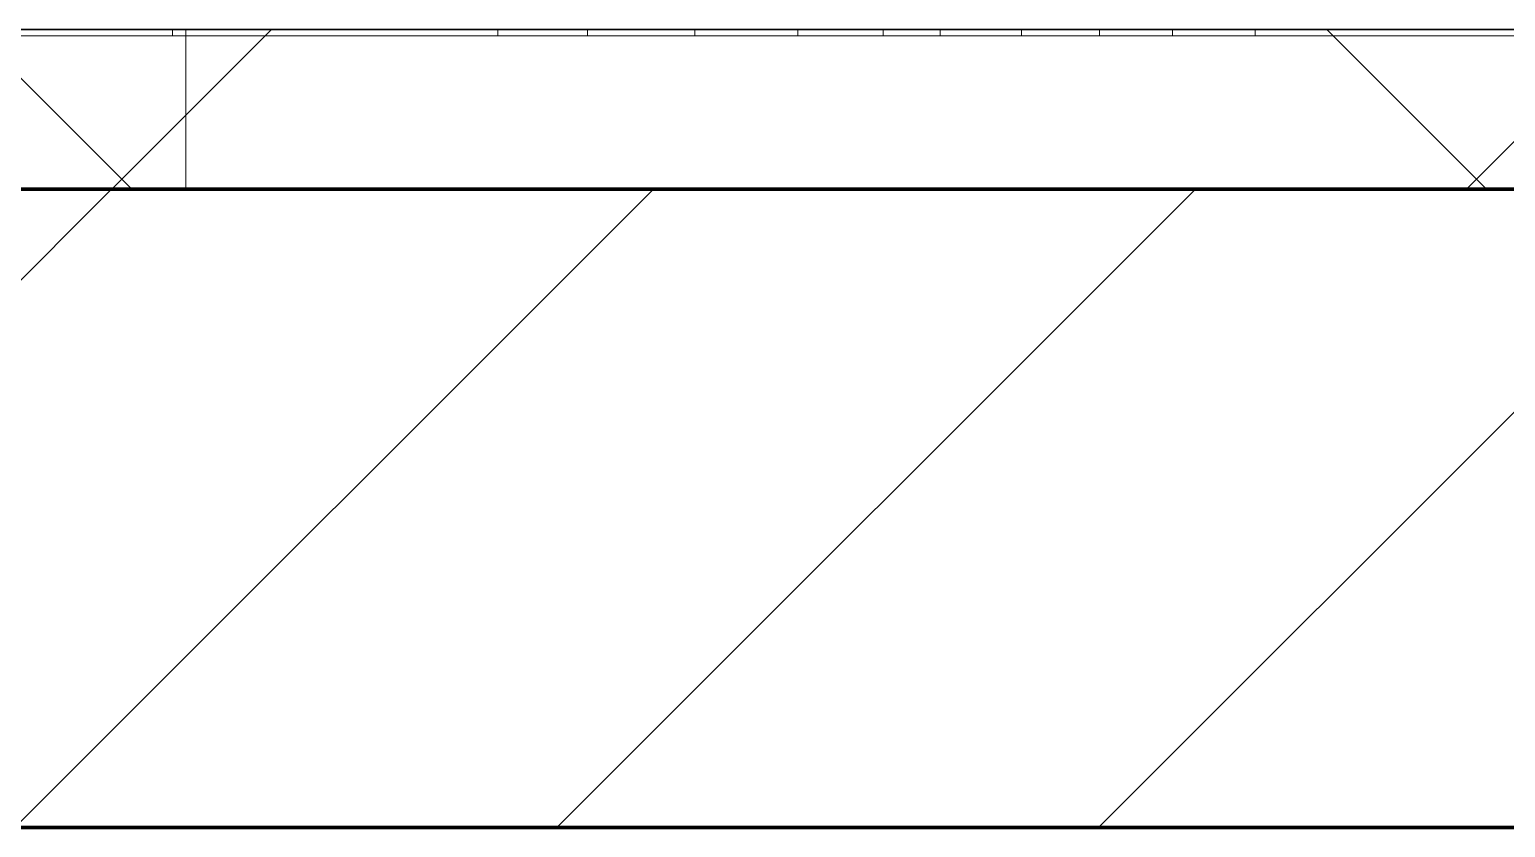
# Model space of a CAD drawing. Header units: millimetres. Extents: x -920231 to -841213, y -17301 to 22361.
# Drawn here: x -884831.4 to -884369.1, y -14415.8 to -14165.8 of the extents above; entities that cross this region are included whole.
import ezdxf

# ---------------------------------------------------------------- set-up
doc = ezdxf.new("R2010")
doc.units = ezdxf.units.MM
for name, color, linetype, lineweight in [('A-GLAZ-CURT', 2, 'Continuous', 9), ('A-WALL', 5, 'Continuous', 35), ('A-WALL-FNSH', 2, 'Continuous', 35), ('A-WALL-PATT', 1, 'Continuous', 35)]:
    doc.layers.add(name, color=color, linetype=linetype, lineweight=lineweight)

# ---------------------------------------------------------------- blocks, each defined once
blk = doc.blocks.new('PPLS-PP19_Custom Tile Pattern - Custom Tile Pattern-V18-4230-01 ENLARGED MULTI-PURPOSE LEVEL - REFLECTED CEILING PLAN - SHEET 1')
at = {"layer": 'A-GLAZ-CURT'}
for p, q in [((230.06, 0), (300, 0)), ((295.8, 0), (300, 0)), ((295.8, -2), (295.8, 0)), ((300, 0), (300, -2)), ((-300, -2), (300, -2)), ((300, -2), (295.8, -2)), ((300, -2), (300, -50)), ((300, -50), (-300, -50))]:
    blk.add_line(p, q, dxfattribs=at)
for points, knots in [([(300, 0), (286.53, 0), (254.22, 0), (207.11, 0), (177.41, 0), (159.34, 0), (158.33, 0), (158.3, 0)], [-285.253232, -285.253232, -285.253232, -285.253232, -244.693688, -187.987675, -143.776725, -129.632772, -123.352749, -123.352749, -123.352749, -123.352749]), ([(300, 0), (288.22, 0), (262, 0), (230.48, 0), (220, 0), (219.04, 0)], [-12528.858583, -12528.858583, -12528.858583, -12528.858583, -11905.454923, -11162.864862, -10859.773777, -10859.773777, -10859.773777, -10859.773777]), ([(284.78, 0), (284.83, 0), (285.23, 0), (287.47, 0), (293.59, 0), (297.76, 0), (300, 0)], [-4096.535135, -4096.535135, -4096.535135, -4096.535135, -4053.389046, -3959.664717, -3862.421465, -3746.95702, -3746.95702, -3746.95702, -3746.95702]), ([(295.8, 0), (294.18, 0), (290.94, 0), (286.68, 0), (285.79, 0)], [-4679.165325, -4679.165325, -4679.165325, -4679.165325, -4358.271401, -4213.061173, -4213.061173, -4213.061173, -4213.061173])]:
    blk.add_open_spline(points, degree=3, knots=knots, dxfattribs=at)
blk = doc.blocks.new('PPLS-PP19_Custom Tile Pattern - Custom Tile Pattern-V19-4230-01 ENLARGED MULTI-PURPOSE LEVEL - REFLECTED CEILING PLAN - SHEET 1')
at = {"layer": 'A-GLAZ-CURT'}
for p, q in [((-300, 0), (-202.31, 0)), ((-300, -2), (-300, 0)), ((-293.07, 0), (-289.41, 0)), ((-289.41, 0), (-293.07, 0)), ((-288.84, 0), (-275.75, 0)), ((-275.75, 0), (-288.84, 0)), ((-222.32, 0), (-217.01, 0)), ((-217.01, 0), (-222.32, 0)), ((-216.25, 0), (-205, 0)), ((-205, 0), (-216.25, 0)), ((-202.31, 0), (-202.31, -2)), ((-174.21, 0), (-140.66, 0)), ((-174.21, -2), (-174.21, 0)), ((-140.66, 0), (-140.66, -2)), ((-108.4, 0), (-81.66, 0)), ((-108.4, -2), (-108.4, 0)), ((-81.66, 0), (-81.66, -2)), ((-63.81, 0), (-38.36, 0)), ((-63.81, -2), (-63.81, 0)), ((-38.36, 0), (-38.36, -2)), ((-13.88, 0), (9.01, 0)), ((-13.88, -2), (-13.88, 0)), ((9.01, 0), (9.01, -2)), ((34.85, 0), (139.22, 0)), ((34.85, -2), (34.85, 0)), ((-300, -2), (300, -2)), ((-300, -50), (-300, -2)), ((-202.31, -2), (-300, -2)), ((-140.66, -2), (-174.21, -2)), ((-81.66, -2), (-108.4, -2)), ((-38.36, -2), (-63.81, -2)), ((9.01, -2), (-13.88, -2)), ((139.22, -2), (34.85, -2)), ((300, -50), (-300, -50))]:
    blk.add_line(p, q, dxfattribs=at)
at = {"layer": 'A-GLAZ-CURT', "flags": 128}
for points in [[(-300, 0), (-291.7, 0), (-283.58, 0), (-275.62, 0), (-267.8, 0), (-260.12, 0), (-252.56, 0), (-245.12, 0), (-237.77, 0), (-230.5, 0), (-223.32, 0), (-216.98, 0)], [(-174.21, 0), (-178.96, 0), (-183.97, 0), (-189.27, 0), (-194.85, 0), (-200.68, 0), (-206.74, 0), (-213.02, 0), (-219.49, 0), (-226.14, 0), (-232.95, 0), (-239.91, 0), (-247.01, 0), (-254.25, 0), (-261.61, 0), (-269.09, 0), (-276.68, 0), (-284.36, 0), (-292.14, 0), (-300, 0)], [(-216.2, 0), (-209.18, 0), (-202.31, 0)]]:
    blk.add_lwpolyline(points, dxfattribs=at)
at = {"layer": 'A-GLAZ-CURT'}
for points in [[(-300, 0), (-296.25, 0), (-292.51, 0), (-288.81, 0)], [(-289.1, 0), (-292.69, 0), (-296.33, 0), (-300, 0)], [(-148.23, 0), (-147.31, 0), (-146.21, 0), (-145.16, 0)], [(-145.56, 0), (-146.23, 0), (-146.71, 0), (-146.95, 0)], [(-137.88, 0), (-140.56, 0), (-143.24, 0), (-144.92, 0)], [(-144.53, 0), (-143.07, 0), (-141.23, 0), (-138.62, 0)], [(-39.84, 0), (-39.08, 0), (-38.11, 0), (-37.36, 0)], [(76.63, 0), (75, 0), (73.04, 0), (70.96, 0)], [(80.35, 0), (79.57, 0), (78.27, 0), (76.63, 0)], [(84.06, 0), (83.48, 0), (82.41, 0), (81.72, 0)]]:
    blk.add_open_spline(points, degree=3, dxfattribs=at)
for points, knots in [([(-216.98, 0), (-237.17, 0), (-260.51, 0), (-287.09, 0), (-288.81, 0)], [-15069.72529, -15069.72529, -15069.72529, -15069.72529, -13729.592194, -13637.391862, -13637.391862, -13637.391862, -13637.391862]), ([(-288.02, 0), (-276.85, 0), (-233.49, 0), (-184.21, 0), (-151.15, 0), (-140.66, 0)], [-5108.332465, -5108.332465, -5108.332465, -5108.332465, -4502.809032, -2700.551212, -1671.606487, -1671.606487, -1671.606487, -1671.606487]), ([(-217.46, 0), (-223.86, 0), (-236, 0), (-255.22, 0), (-262.59, 0), (-264.9, 0), (-265.4, 0)], [-1195.397769, -1195.397769, -1195.397769, -1195.397769, -858.079193, -543.655514, -208.940337, 0, 0, 0, 0]), ([(-258.6, 0), (-257.91, 0), (-254.26, 0), (-241.25, 0), (-227.53, 0), (-218.86, 0), (-217.07, 0)], [-5722.54675, -5722.54675, -5722.54675, -5722.54675, -5657.471696, -5413.335975, -5017.494783, -4916.013316, -4916.013316, -4916.013316, -4916.013316]), ([(-133.82, 0), (-135.51, 0), (-137.8, 0), (-149.31, 0), (-162.01, 0), (-177.91, 0), (-199.46, 0), (-216.65, 0), (-231.26, 0), (-233.46, 0), (-234, 0)], [-2731.647847, -2731.647847, -2731.647847, -2731.647847, -2418.507304, -2308.929706, -2113.765672, -1763.376603, -1422.553702, -978.033455, -846.069444, -682.911962, -682.911962, -682.911962, -682.911962]), ([(-233.49, 0), (-233.44, 0), (-232.38, 0), (-230.74, 0), (-225.3, 0), (-223.63, 0)], [-455.274641, -455.274641, -455.274641, -455.274641, -440.605512, -119.536984, 0, 0, 0, 0]), ([(-223.63, 0), (-219.39, 0), (-206.17, 0), (-188.58, 0), (-169.02, 0), (-156.01, 0), (-148.18, 0), (-146.3, 0)], [-5463.295695, -5463.295695, -5463.295695, -5463.295695, -5161.076232, -4739.070012, -4465.409639, -4149.119819, -4046.8857, -4046.8857, -4046.8857, -4046.8857]), ([(-145.22, 0), (-147.68, 0), (-147.9, 0), (-158.72, 0), (-174.02, 0), (-185.59, 0), (-202.64, 0), (-213.25, 0), (-216.99, 0)], [-2902.207048, -2902.207048, -2902.207048, -2902.207048, -2477.344047, -2237.412286, -2029.680487, -1755.085331, -1400.429864, -1203.647513, -1203.647513, -1203.647513, -1203.647513]), ([(-216.98, 0), (-215.54, 0), (-211.11, 0), (-200.2, 0), (-185.8, 0), (-171.77, 0), (-158.7, 0), (-157.22, 0)], [-4914.384786, -4914.384786, -4914.384786, -4914.384786, -4832.723979, -4666.091899, -4349.945572, -4000.813434, -3840.635403, -3840.635403, -3840.635403, -3840.635403]), ([(-108.4, 0), (-116.54, 0), (-146.91, 0), (-184.95, 0), (-215.87, 0), (-216.72, 0)], [-17961.803277, -17961.803277, -17961.803277, -17961.803277, -17136.203329, -15131.813646, -15075.510382, -15075.510382, -15075.510382, -15075.510382]), ([(-152.35, 0), (-151.03, 0), (-148.8, 0), (-146.2, 0), (-145.21, 0)], [-3494.978217, -3494.978217, -3494.978217, -3494.978217, -3371.022232, -3315.182535, -3315.182535, -3315.182535, -3315.182535]), ([(-118.78, 0), (-121.86, 0), (-126.28, 0), (-136.96, 0), (-147.46, 0), (-150.03, 0), (-150.57, 0)], [-5938.474035, -5938.474035, -5938.474035, -5938.474035, -5700.061948, -5508.838257, -5298.784692, -5196.16478, -5196.16478, -5196.16478, -5196.16478]), ([(-150.34, 0), (-150.07, 0), (-147.75, 0), (-142.6, 0), (-127.26, 0), (-107.3, 0), (-90.42, 0), (-75.26, 0), (-68.41, 0), (-65.12, 0), (-63.63, 0)], [-4948.728362, -4948.728362, -4948.728362, -4948.728362, -4883.323924, -4440.880425, -4054.690705, -3793.097032, -3402.597032, -3144.956779, -3050.982048, -2969.237017, -2969.237017, -2969.237017, -2969.237017]), ([(-26.75, 0), (-27.82, 0), (-36.18, 0), (-53.55, 0), (-78.2, 0), (-110.94, 0), (-130.52, 0), (-147.74, 0), (-149.07, 0)], [-8718.362214, -8718.362214, -8718.362214, -8718.362214, -8532.293389, -8073.216054, -7508.296369, -7004.680444, -6449.282163, -6277.220794, -6277.220794, -6277.220794, -6277.220794]), ([(-146.69, 0), (-146.59, 0), (-145.49, 0), (-135.69, 0), (-128.29, 0), (-125.15, 0)], [-420.34245, -420.34245, -420.34245, -420.34245, -406.956646, -290.263673, 0, 0, 0, 0]), ([(-86.16, 0), (-91.37, 0), (-104.13, 0), (-122.65, 0), (-137.5, 0), (-143.49, 0), (-145.22, 0)], [-1681.3698, -1681.3698, -1681.3698, -1681.3698, -1374.161226, -945.742622, -741.901385, -572.094258, -572.094258, -572.094258, -572.094258]), ([(-145.13, 0), (-141.74, 0), (-135.06, 0), (-127.33, 0), (-124.19, 0), (-123.43, 0), (-123.28, 0)], [-4025.742791, -4025.742791, -4025.742791, -4025.742791, -3839.893365, -3647.167523, -3488.92562, -3439.852845, -3439.852845, -3439.852845, -3439.852845]), ([(-144.74, 0), (-144.47, 0), (-139.73, 0), (-137.28, 0), (-133.93, 0), (-128.78, 0), (-126.5, 0)], [-6044.731135, -6044.731135, -6044.731135, -6044.731135, -6017.569127, -5560.701257, -5364.112219, -5231.017328, -5231.017328, -5231.017328, -5231.017328]), ([(-134.24, 0), (-133.42, 0), (-130.43, 0), (-117.33, 0), (-95.54, 0), (-84.96, 0), (-81.66, 0)], [-7671.276312, -7671.276312, -7671.276312, -7671.276312, -7293.749979, -6839.55839, -6236.997189, -5931.848349, -5931.848349, -5931.848349, -5931.848349]), ([(-127.41, 0), (-131.63, 0), (-133.13, 0), (-134.06, 0), (-134.11, 0)], [-8540.990293, -8540.990293, -8540.990293, -8540.990293, -8266.114998, -8251.085632, -8251.085632, -8251.085632, -8251.085632]), ([(-120.13, 0), (-120.14, 0), (-120.24, 0), (-121.3, 0), (-129.25, 0), (-133.82, 0)], [-2933.992132, -2933.992132, -2933.992132, -2933.992132, -2920.575025, -2840.280255, -2731.647847, -2731.647847, -2731.647847, -2731.647847]), ([(-113.44, 0), (-113.46, 0), (-114.06, 0), (-119.73, 0), (-125.43, 0), (-127.03, 0), (-127.41, 0)], [-323.250712, -323.250712, -323.250712, -323.250712, -282.672656, -98.539552, -24.539552, 0, 0, 0, 0]), ([(-126.5, 0), (-122.44, 0), (-108.71, 0), (-91.14, 0), (-77.95, 0), (-73.29, 0)], [-5231.017328, -5231.017328, -5231.017328, -5231.017328, -4994.692869, -4542.524482, -4256.043506, -4256.043506, -4256.043506, -4256.043506]), ([(-125.15, 0), (-124.93, 0), (-121.96, 0), (-113.01, 0), (-98.9, 0), (-85.29, 0), (-71.67, 0), (-65.93, 0), (-65.07, 0)], [-3362.7396, -3362.7396, -3362.7396, -3362.7396, -3342.215224, -3074.362186, -2902.289527, -2605.247022, -2322.099534, -2241.8264, -2241.8264, -2241.8264, -2241.8264]), ([(-122.08, 0), (-122.01, 0), (-121.69, 0), (-121.2, 0), (-120.88, 0)], [-3136.336417, -3136.336417, -3136.336417, -3136.336417, -3110.304437, -3035.164275, -3035.164275, -3035.164275, -3035.164275]), ([(-36.33, 0), (-36.43, 0), (-37.27, 0), (-45.02, 0), (-46.13, 0), (-60.59, 0), (-81.23, 0), (-99.51, 0), (-114.02, 0), (-117.28, 0), (-118.78, 0)], [-1855.773136, -1855.773136, -1855.773136, -1855.773136, -1810.870157, -1672.078046, -1405.135169, -1060.00838, -740.068933, -229.489605, -116.330425, 0, 0, 0, 0]), ([(-117.69, 0), (-117.06, 0), (-114.75, 0), (-113.43, 0), (-113.43, 0)], [-808.126779, -808.126779, -808.126779, -808.126779, -394.672656, -330.797262, -330.797262, -330.797262, -330.797262]), ([(-63.81, 0), (-70.01, 0), (-86.35, 0), (-107.8, 0), (-116.79, 0), (-117.66, 0)], [-2747.631049, -2747.631049, -2747.631049, -2747.631049, -2193.204658, -1433.981041, -969.752135, -969.752135, -969.752135, -969.752135]), ([(-115.82, 0), (-114.96, 0), (-110.41, 0), (-96.78, 0), (-71.33, 0), (-42.53, 0), (-15.44, 0), (-4.17, 0), (-1.46, 0)], [-5724.064692, -5724.064692, -5724.064692, -5724.064692, -5430.283136, -5103.229623, -4799.173296, -4065.652676, -3589.737505, -3420.395343, -3420.395343, -3420.395343, -3420.395343]), ([(9.32, 0), (9.08, 0), (7.65, 0), (2.57, 0), (-12.23, 0), (-25.64, 0), (-40, 0), (-56.24, 0), (-75.59, 0), (-94, 0), (-112.01, 0), (-114.94, 0), (-115.63, 0)], [-2922.926651, -2922.926651, -2922.926651, -2922.926651, -2882.788014, -2720.818881, -2518.50168, -2125.455881, -1792.521578, -1466.981642, -1208.454564, -789.402658, -501.969187, -243.577221, -243.577221, -243.577221, -243.577221]), ([(-63.96, 0), (-64.13, 0), (-72.5, 0), (-80.63, 0), (-86.16, 0)], [-2171.769325, -2171.769325, -2171.769325, -2171.769325, -2007.031671, -1681.3698, -1681.3698, -1681.3698, -1681.3698]), ([(-74.2, 0), (-76.01, 0), (-79.28, 0), (-82.66, 0), (-83.28, 0), (-83.28, 0)], [-1822.886126, -1822.886126, -1822.886126, -1822.886126, -1646.621388, -1424.436217, -1393.971743, -1393.971743, -1393.971743, -1393.971743]), ([(-83.28, 0), (-83.28, 0), (-82.91, 0), (-78.44, 0), (-75.07, 0), (-73.32, 0)], [-1393.4169, -1393.4169, -1393.4169, -1393.4169, -1353.722004, -1274.333717, -1182.348447, -1182.348447, -1182.348447, -1182.348447]), ([(-29.03, 0), (-33.97, 0), (-43.74, 0), (-56.37, 0), (-67.65, 0), (-71.69, 0), (-73.41, 0)], [-2680.714891, -2680.714891, -2680.714891, -2680.714891, -2413.671296, -2161.752162, -2006.592567, -1847.958645, -1847.958645, -1847.958645, -1847.958645]), ([(-73.16, 0), (-71.15, 0), (-61.53, 0), (-48.14, 0), (-36.49, 0), (-33.57, 0), (-29.94, 0), (-28.57, 0)], [-1179.514552, -1179.514552, -1179.514552, -1179.514552, -1073.56893, -651.549973, -296.515819, -83.513472, 0, 0, 0, 0]), ([(-72.25, 0), (-68.63, 0), (-60.64, 0), (-54.4, 0), (-48.53, 0), (-30.79, 0), (-20.06, 0), (-6.34, 0), (-1.84, 0)], [-4234.633075, -4234.633075, -4234.633075, -4234.633075, -4008.285538, -3689.699207, -3546.54457, -3315.260113, -2864.387349, -2615.508664, -2615.508664, -2615.508664, -2615.508664]), ([(31.18, 0), (25.97, 0), (11.99, 0), (-16.92, 0), (-47.42, 0), (-65.35, 0), (-66.28, 0), (-66.31, 0)], [-4496.803627, -4496.803627, -4496.803627, -4496.803627, -4222.080604, -3745.412743, -2981.410125, -2542.574734, -2526.906796, -2526.906796, -2526.906796, -2526.906796]), ([(-65.47, 0), (-65.27, 0), (-62.78, 0), (-55.26, 0), (-43.47, 0), (-38.36, 0)], [-2362.748727, -2362.748727, -2362.748727, -2362.748727, -2315.303971, -1809.437387, -1213.642243, -1213.642243, -1213.642243, -1213.642243]), ([(-63.63, 0), (-61.49, 0), (-57.39, 0), (-54.49, 0), (-45.2, 0), (-40.79, 0), (-40.46, 0), (-40.44, 0)], [-2969.237017, -2969.237017, -2969.237017, -2969.237017, -2851.217951, -2734.127174, -2474.780881, -2410.990208, -2350.645972, -2350.645972, -2350.645972, -2350.645972]), ([(-51.83, 0), (-51.83, 0), (-51.78, 0), (-47.4, 0), (-46.01, 0), (-40.22, 0), (-36.78, 0)], [-632.814994, -632.814994, -632.814994, -632.814994, -627.965721, -508.377888, -260.442412, 0, 0, 0, 0]), ([(70.36, 0), (70.3, 0), (65.1, 0), (53.52, 0), (37, 0), (24.07, 0), (12.82, 0), (-2.9, 0), (-20.62, 0), (-32.81, 0), (-44.85, 0), (-51.43, 0), (-51.79, 0)], [-2954.25753, -2954.25753, -2954.25753, -2954.25753, -2950.589685, -2634.532728, -2313.748533, -2106.613311, -1925.670641, -1617.263037, -1290.787923, -1039.307308, -819.71621, -644.910881, -644.910881, -644.910881, -644.910881]), ([(-36.78, 0), (-32.43, 0), (-19.22, 0), (8.83, 0), (43.36, 0), (70.92, 0), (82.12, 0), (83.66, 0)], [-6191.144455, -6191.144455, -6191.144455, -6191.144455, -5862.463379, -5340.621928, -4573.028122, -4094.177415, -3869.465285, -3869.465285, -3869.465285, -3869.465285]), ([(-36.29, 0), (-36.29, 0), (-34.66, 0), (-28.88, 0), (-26.95, 0), (-26.54, 0)], [-9150.272121, -9150.272121, -9150.272121, -9150.272121, -9057.163041, -8919.836787, -8834.607043, -8834.607043, -8834.607043, -8834.607043]), ([(30.82, 0), (29.27, 0), (20.14, 0), (3.54, 0), (-16.58, 0), (-34.76, 0), (-36.04, 0)], [-10462.034656, -10462.034656, -10462.034656, -10462.034656, -10363.088938, -9884.23066, -9424.652049, -9182.880979, -9182.880979, -9182.880979, -9182.880979]), ([(-33.34, 0), (-33.34, 0), (-32.93, 0), (-31.16, 0), (-30.52, 0)], [-2415.024266, -2415.024266, -2415.024266, -2415.024266, -2357.633367, -2323.618664, -2323.618664, -2323.618664, -2323.618664]), ([(-1.49, 0), (-7.27, 0), (-18.58, 0), (-30.57, 0), (-31.82, 0), (-32, 0)], [-3291.405887, -3291.405887, -3291.405887, -3291.405887, -2994.501669, -2698.150104, -2614.070998, -2614.070998, -2614.070998, -2614.070998]), ([(-30.61, 0), (-29.53, 0), (-23.35, 0), (-15.75, 0), (-15.19, 0)], [-54150.414002, -54150.414002, -54150.414002, -54150.414002, -53749.15266, -53717.791567, -53717.791567, -53717.791567, -53717.791567]), ([(-13.88, 0), (-15.14, 0), (-18.44, 0), (-26.26, 0), (-29.97, 0), (-30.54, 0)], [-55123.81448, -55123.81448, -55123.81448, -55123.81448, -54789.006179, -54461.685999, -54258.56961, -54258.56961, -54258.56961, -54258.56961]), ([(-30.52, 0), (-27.11, 0), (-17.83, 0), (5.99, 0), (22.06, 0), (37.44, 0), (45.92, 0), (57.76, 0), (64.47, 0), (72.74, 0), (75.22, 0), (76.03, 0), (76.21, 0)], [-2323.618664, -2323.618664, -2323.618664, -2323.618664, -2142.497158, -1716.209403, -1206.526904, -1089.329421, -901.315459, -753.071572, -495.328968, -421.953223, -334.951786, -290.452333, -290.452333, -290.452333, -290.452333]), ([(8.33, 0), (8.19, 0), (7.18, 0), (0.32, 0), (-13.89, 0), (-24.92, 0), (-29.03, 0)], [-3574.286521, -3574.286521, -3574.286521, -3574.286521, -3526.962355, -3285.499107, -2903.012179, -2680.714891, -2680.714891, -2680.714891, -2680.714891]), ([(-28.57, 0), (-26.93, 0), (-20.29, 0), (-12.72, 0), (-5.05, 0), (-1.49, 0)], [-5361.429781, -5361.429781, -5361.429781, -5361.429781, -5261.36855, -5050.479954, -4868.092459, -4868.092459, -4868.092459, -4868.092459]), ([(-15.19, 0), (-13.07, 0), (7.48, 0), (38.1, 0), (60.36, 0), (69.75, 0)], [-461.142613, -461.142613, -461.142613, -461.142613, -429.606584, -390.253598, -361.643964, -361.643964, -361.643964, -361.643964]), ([(70.36, 0), (65.94, 0), (55.7, 0), (39.61, 0), (24.74, 0), (8.59, 0), (-0.67, 0), (-1.47, 0)], [-4641.402307, -4641.402307, -4641.402307, -4641.402307, -4326.416877, -4098.545751, -3766.694881, -3333.063701, -3291.793108, -3291.793108, -3291.793108, -3291.793108]), ([(-1.47, 0), (1.58, 0), (10.42, 0), (15.02, 0), (22.91, 0), (31, 0), (39.04, 0), (51.19, 0), (58.74, 0), (61.34, 0), (61.45, 0)], [-2608.581629, -2608.581629, -2608.581629, -2608.581629, -2439.246196, -2084.094819, -1956.422387, -1818.904206, -1645.594513, -1443.202566, -1228.752106, -1120.932285, -1120.932285, -1120.932285, -1120.932285]), ([(-1.31, 0), (0.23, 0), (5.47, 0), (13.15, 0), (21.24, 0), (24.62, 0), (24.72, 0), (24.72, 0)], [-4865.001098, -4865.001098, -4865.001098, -4865.001098, -4785.90057, -4596.498881, -4445.288762, -4384.376941, -4376.041937, -4376.041937, -4376.041937, -4376.041937]), ([(-0.97, 0), (1, 0), (6.01, 0), (9.64, 0), (10.14, 0), (10.18, 0)], [-3410.081093, -3410.081093, -3410.081093, -3410.081093, -3285.047089, -3066.359526, -3044.715262, -3044.715262, -3044.715262, -3044.715262]), ([(103.09, 0), (101.08, 0), (86.31, 0), (63.34, 0), (35.84, 0), (18.55, 0), (11.55, 0), (9.01, 0)], [-375.435014, -375.435014, -375.435014, -375.435014, -369.147452, -330.153101, -307.516438, -285.83788, -269.307637, -269.307637, -269.307637, -269.307637]), ([(24.69, 0), (24.54, 0), (20.99, 0), (15.48, 0), (10.8, 0), (9.63, 0)], [-4368.572414, -4368.572414, -4368.572414, -4368.572414, -4306.476363, -4080.000647, -3772.857994, -3772.857994, -3772.857994, -3772.857994]), ([(18.16, 0), (19.15, 0), (24.25, 0), (25.66, 0), (26.12, 0)], [-5700.113719, -5700.113719, -5700.113719, -5700.113719, -5554.232259, -5302.431367, -5302.431367, -5302.431367, -5302.431367]), ([(69.84, 0), (67.49, 0), (61.19, 0), (51.85, 0), (43.81, 0), (29.53, 0), (20.67, 0), (18.85, 0), (18.16, 0)], [-6861.970004, -6861.970004, -6861.970004, -6861.970004, -6738.82075, -6548.303034, -6314.283804, -6135.05769, -5972.647715, -5832.674503, -5832.674503, -5832.674503, -5832.674503]), ([(27.44, 0), (27.9, 0), (29.54, 0), (38.07, 0), (53.39, 0), (71.67, 0), (84.83, 0), (86.01, 0), (92.51, 0), (94.33, 0)], [-5037.309798, -5037.309798, -5037.309798, -5037.309798, -4887.603822, -4705.298446, -4353.683244, -3960.84581, -3759.045785, -3336.541051, -2783.776468, -2783.776468, -2783.776468, -2783.776468]), ([(53.18, 0), (53.06, 0), (52.22, 0), (44.99, 0), (36.46, 0), (30.82, 0)], [-622.740158, -622.740158, -622.740158, -622.740158, -566.066452, -360.610861, 0, 0, 0, 0]), ([(136.44, 0), (121.66, 0), (86.93, 0), (51.16, 0), (31.18, 0)], [-106.750556, -106.750556, -106.750556, -106.750556, -59.610984, 0, 0, 0, 0]), ([(34.85, 0), (38.34, 0), (49.1, 0), (61.58, 0), (69.48, 0), (70.34, 0)], [-133.562983, -133.562983, -133.562983, -133.562983, -118.513713, -97.899267, -95.382083, -95.382083, -95.382083, -95.382083]), ([(70.09, 0), (69.74, 0), (64.8, 0), (57.82, 0), (46.51, 0), (41.18, 0), (36.02, 0), (35.54, 0), (35.54, 0)], [-358.877847, -358.877847, -358.877847, -358.877847, -357.622665, -341.267687, -334.000314, -326.15566, -319.318397, -317.489778, -317.489778, -317.489778, -317.489778]), ([(36.29, 0), (37.77, 0), (48.82, 0), (64.79, 0), (95.91, 0), (124.45, 0), (132.42, 0), (134.6, 0)], [-314.598523, -314.598523, -314.598523, -314.598523, -305.899624, -287.17622, -249.500363, -194.761443, -152.241002, -152.241002, -152.241002, -152.241002]), ([(61.47, 0), (61.47, 0), (61.21, 0), (54.61, 0), (53.71, 0), (53.56, 0)], [-1113.311073, -1113.311073, -1113.311073, -1113.311073, -1096.402191, -891.204116, -747.28819, -747.28819, -747.28819, -747.28819]), ([(142.19, 0), (141.81, 0), (131.98, 0), (110.11, 0), (82.32, 0), (70.34, 0)], [-460.874053, -460.874053, -460.874053, -460.874053, -458.593899, -401.860199, -359.174595, -359.174595, -359.174595, -359.174595]), ([(70.34, 0), (75.18, 0), (98.07, 0), (120.63, 0), (138.28, 0), (138.53, 0)], [-361.0477, -361.0477, -361.0477, -361.0477, -346.313304, -291.370682, -290.5735, -290.5735, -290.5735, -290.5735]), ([(114.39, 0), (114.2, 0), (112.08, 0), (105.42, 0), (92.38, 0), (85.59, 0), (76.27, 0), (71.38, 0), (70.37, 0)], [-8148.58938, -8148.58938, -8148.58938, -8148.58938, -8105.191388, -7723.759874, -7531.75727, -7135.649961, -6924.452779, -6871.120684, -6871.120684, -6871.120684, -6871.120684]), ([(76.22, 0), (75.58, 0), (73.64, 0), (71.05, 0), (70.61, 0)], [-193.634889, -193.634889, -193.634889, -193.634889, -31.537676, 0, 0, 0, 0]), ([(71.47, 0), (81.94, 0), (101.49, 0), (116.36, 0), (128.82, 0), (129.02, 0), (129.02, 0)], [-94.279753, -94.279753, -94.279753, -94.279753, -63.759246, -39.050993, -35.895543, -35.445596, -35.445596, -35.445596, -35.445596]), ([(94.4, 0), (94.4, 0), (94.64, 0), (99.11, 0), (108.97, 0), (120.79, 0), (132.67, 0), (139.94, 0), (141.29, 0)], [-2348.345796, -2348.345796, -2348.345796, -2348.345796, -2310.419338, -2233.599744, -2052.234781, -1843.028543, -1530.39897, -1458.168626, -1458.168626, -1458.168626, -1458.168626]), ([(129.02, 0), (129, 0), (124.41, 0), (122.35, 0), (114.96, 0), (108.04, 0), (103.09, 0)], [-35.354907, -35.354907, -35.354907, -35.354907, -31.430235, -22.807238, -15.488593, 0, 0, 0, 0]), ([(142.18, 0), (142, 0), (139.13, 0), (134.04, 0), (126.24, 0), (118.6, 0), (114.23, 0), (111.98, 0), (105.66, 0), (105.23, 0), (105.23, 0)], [-9859.453505, -9859.453505, -9859.453505, -9859.453505, -9847.788484, -9677.714971, -9567.007022, -9453.21225, -9220.200448, -9012.77275, -8966.157302, -8929.495943, -8929.495943, -8929.495943, -8929.495943]), ([(105.26, 0), (105.52, 0), (111.01, 0), (112.65, 0), (113.59, 0)], [-8920.561005, -8920.561005, -8920.561005, -8920.561005, -8814.835624, -8577.462505, -8577.462505, -8577.462505, -8577.462505])]:
    blk.add_open_spline(points, degree=3, knots=knots, dxfattribs=at)

msp = doc.modelspace()

# ---------------------------------------------------------------- hatches: boundary and pattern name
at = {"layer": 'A-WALL-PATT', "lineweight": 9}
h = msp.add_hatch(dxfattribs=at)
h.set_pattern_fill('FP_3', color=256, style=0, pattern_type=2)
h.set_pattern_definition([(45, (0, 0), (-212.13203, 212.13203), []), (135, (0, 0), (-212.13203, -212.13203), [])])
h.paths.add_polyline_path([(-879822.37, -14215.78), (-879822.37, -14165.78), (-893499.12, -14165.78), (-893499.12, -14215.78), (-880748.66, -14215.78)])
h = msp.add_hatch(dxfattribs=at)
h.set_pattern_fill('FP_2', color=256, style=0, pattern_type=2)
h.set_pattern_definition([(45, (0, 0), (-84.852814, 84.852814), [])])
h.paths.add_polyline_path([(-879747.37, -14415.78), (-879747.37, -14215.78), (-897767.37, -14215.78), (-897767.37, -14415.78), (-880447.37, -14415.78)])

# ---------------------------------------------------------------- linework, layer by layer
at = {"layer": 'A-WALL', "color": 7, "lineweight": 70}
for p, q in [((-897767.37, -14215.78), (-879747.37, -14215.78)), ((-880647.37, -14415.78), (-898867.37, -14415.78))]:
    msp.add_line(p, q, dxfattribs=at)
at = {"layer": 'A-WALL-FNSH', "color": 250}
for p, q in [((-893499.12, -14165.78), (-879822.37, -14165.78)), ((-879822.37, -14215.78), (-893499.12, -14215.78))]:
    msp.add_line(p, q, dxfattribs=at)

# ---------------------------------------------------------------- block references
at = {"layer": 'A-GLAZ-CURT'}
for name, p in [('PPLS-PP19_Custom Tile Pattern - Custom Tile Pattern-V18-4230-01 ENLARGED MULTI-PURPOSE LEVEL - REFLECTED CEILING PLAN - SHEET 1', (-885082.37, -14165.78)), ('PPLS-PP19_Custom Tile Pattern - Custom Tile Pattern-V19-4230-01 ENLARGED MULTI-PURPOSE LEVEL - REFLECTED CEILING PLAN - SHEET 1', (-884482.37, -14165.78))]:
    msp.add_blockref(name, p, dxfattribs=at)

doc.saveas('drawing.dxf')
